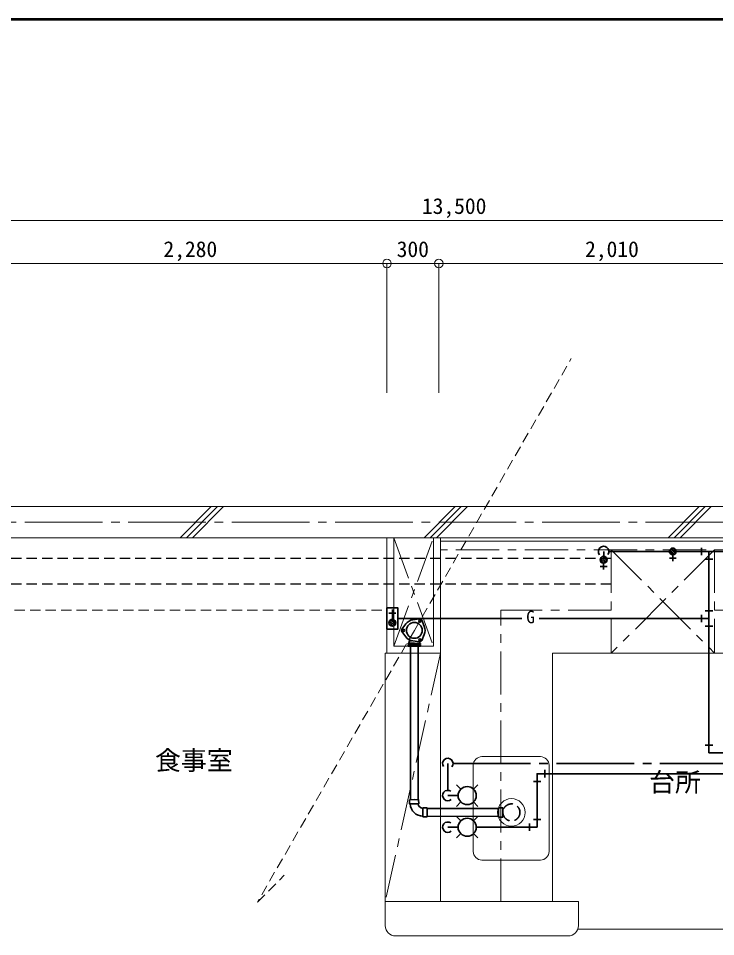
# Model space of a CAD drawing. Units: millimetres at full size, sheet at 1:50. Extents: x -9674 to 9699, y -6794 to 6791.
# Drawn here: x -2625 to 1418, y 1466 to 6791 of the extents above; entities that cross this region are included whole.
import ezdxf
from ezdxf.enums import TextEntityAlignment as Align

# ---------------------------------------------------------------- set-up
doc = ezdxf.new("R2010")
doc.units = ezdxf.units.MM
doc.header["$LTSCALE"] = 50
doc.header["$PDMODE"] = 32
doc.header["$PDSIZE"] = 50
for name, pattern in [('CHAIN1', [8, 5, -1, 1, -1]), ('CHAIN2', [12, 9, -1, 1, -1]), ('DASHED1', [1.8, 1.2, -0.6])]:
    doc.linetypes.add(name, pattern=pattern)
for name, color, linetype, lineweight in [('0-0_図面枠', 7, 'Continuous', 9), ('1-0_芯', 134, 'CHAIN2', 9), ('1-1_躯体', 134, 'Continuous', 9), ('1-2_間仕切', 134, 'Continuous', 9), ('1-5_設備', 134, 'Continuous', 9), ('1-7_その他', 134, 'DASHED1', 9), ('1-8_ハッチ', 134, 'Continuous', 9), ('1-B_寸法', 134, 'Continuous', 9), ('1-C_梁', 134, 'DASHED1', 9), ('2-0_芯', 3, 'Continuous', 35), ('2-3_建具', 4, 'Continuous', 35), ('2-9_金物', 1, 'CHAIN2', 35), ('2-A_文字', 6, 'Continuous', 35), ('2-C', 2, 'DASHED1', 25)]:
    doc.layers.add(name, color=color, linetype=linetype, lineweight=lineweight)
doc.layers.add('1-A_文字', color=134, linetype='Continuous')
doc.styles.add('ＭＳ ゴシック', font='')
doc.styles.get('ＭＳ ゴシック').set_extended_font_data('MS Gothic')

msp = doc.modelspace()

# ---------------------------------------------------------------- linework, layer by layer
at = {"layer": '0-0_図面枠'}
for p, q in [((9697.16, 6789.66), (-9672.16, 6789.66)), ((9695.4, 6787.9), (-9670.4, 6787.9)), ((-9668.64, 6786.14), (9693.64, 6786.14)), ((9691.87, 6784.38), (-9666.87, 6784.38)), ((9690.11, 6782.61), (-9665.11, 6782.61)), ((9688.35, 6780.85), (-9663.35, 6780.85))]:
    msp.add_line(p, q, dxfattribs=at)
msp.add_lwpolyline([(9698.92, -6793.93), (9698.92, 6791.43), (-9673.92, 6791.43)], dxfattribs=at)
at = {"layer": '1-0_芯'}
msp.add_line((-8587.69, 3869.65), (8317.31, 3869.65), dxfattribs=at)
at = {"layer": '1-1_躯体'}
for p, q in [((1762.31, 3959.65), (-2737.69, 3959.65)), ((1762.31, 3779.65), (-2737.69, 3779.65))]:
    msp.add_line(p, q, dxfattribs=at)
at = {"layer": '1-2_間仕切'}
for p, q in [((-487.69, 3109.65), (-487.69, 3779.65)), ((-447.69, 3779.65), (-447.69, 3149.65)), ((-217.69, 3779.65), (-217.69, 3149.65)), ((-177.69, 3779.65), (-177.69, 3109.65)), ((-217.69, 3149.65), (-447.69, 3149.65)), ((-177.69, 3109.65), (-487.69, 3109.65))]:
    msp.add_line(p, q, dxfattribs=at)
at = {"layer": '1-5_設備'}
for p, q in [((1762.31, 3759.65), (-177.69, 3759.65)), ((-497.69, 1529.65), (-497.69, 3109.65)), ((-497.69, 3109.65), (-487.69, 3109.65)), ((-177.69, 1669.65), (-177.69, 3109.65)), ((1762.31, 3109.65), (472.31, 3109.65)), ((472.31, 1669.65), (472.31, 3109.65)), ((62.31, 2509.65), (402.31, 2509.65)), ((12.31, 1959.65), (12.31, 2459.65)), ((452.31, 2459.65), (452.31, 1959.65)), ((62.31, 1909.65), (402.31, 1909.65)), ((622.31, 1669.65), (-497.69, 1669.65)), ((622.31, 1529.65), (622.31, 1669.65)), ((618.88, 1509.65), (1792.31, 1509.65)), ((562.31, 1469.65), (-437.69, 1469.65))]:
    msp.add_line(p, q, dxfattribs=at)
at = {"layer": '1-5_設備', "linetype": 'CHAIN1'}
for p, q in [((1762.31, 3709.65), (-177.69, 3709.65)), ((812.31, 3709.65), (812.31, 3109.65)), ((812.31, 3709.65), (1412.31, 3109.65)), ((1412.31, 3709.65), (812.31, 3109.65)), ((1412.31, 3709.65), (1412.31, 3109.65)), ((812.31, 3359.65), (172.31, 3359.65)), ((172.31, 1669.65), (172.31, 3359.65)), ((1762.31, 3359.65), (1412.31, 3359.65)), ((-177.69, 3109.65), (-497.69, 1669.65))]:
    msp.add_line(p, q, dxfattribs=at)
at = {"layer": '1-5_設備'}
msp.add_circle((233.94, 2186.28), 80, dxfattribs=at)
for centre, radius, start, end in [((62.31, 2459.65), 50, 90, 180), ((402.31, 2459.65), 50, 0, 90), ((62.31, 1959.65), 50, 180, 270), ((402.31, 1959.65), 50, 270, 0), ((-437.69, 1529.65), 60, 180, 270), ((562.31, 1529.65), 60, 270, 0)]:
    msp.add_arc(centre, radius, start, end, dxfattribs=at)
at = {"layer": '1-7_その他', "linetype": 'CHAIN1'}
for p, q in [((-447.69, 3149.65), (-217.69, 3779.65)), ((-447.69, 3779.65), (-217.69, 3149.65))]:
    msp.add_line(p, q, dxfattribs=at)
at = {"layer": '1-8_ハッチ'}
for p, q in [((-1686.37, 3779.65), (-1506.37, 3959.65)), ((-1651.02, 3779.65), (-1471.02, 3959.65)), ((-1615.66, 3779.65), (-1435.66, 3959.65)), ((-272.16, 3779.65), (-92.16, 3959.65)), ((-236.8, 3779.65), (-56.8, 3959.65)), ((-201.45, 3779.65), (-21.45, 3959.65)), ((1142.06, 3779.65), (1322.06, 3959.65)), ((1177.41, 3779.65), (1357.41, 3959.65)), ((1212.77, 3779.65), (1392.77, 3959.65))]:
    msp.add_line(p, q, dxfattribs=at)
at = {"layer": '1-B_寸法'}
for p, q in [((-6847.69, 5619.65), (6652.31, 5619.65)), ((-2767.69, 5369.65), (-487.69, 5369.65)), ((-487.69, 5369.65), (-487.69, 4619.65)), ((-487.69, 5369.65), (-187.69, 5369.65)), ((-187.69, 5369.65), (-187.69, 4619.65)), ((-187.69, 5369.65), (1822.31, 5369.65))]:
    msp.add_line(p, q, dxfattribs=at)
for p in [(-487.69, 5369.65), (-187.69, 5369.65)]:
    msp.add_point(p, dxfattribs=at)
at = {"layer": '1-C_梁'}
msp.add_line((-2737.69, 3359.65), (-487.69, 3359.65), dxfattribs=at)
at = {"layer": '2-0_芯'}
for p, q in [((-298.97, 3308.34), (-336.98, 3303.4)), ((-401.5, 3249.29), (-378.15, 3279.69)), ((-286.33, 3301.02), (-271.69, 3265.61)), ((-401.51, 3234.69), (-378.23, 3204.25)), ((-286.46, 3182.71), (-271.74, 3218.1)), ((-328.91, 3156.91), (-365.41, 3156.95)), ((-365.41, 3156.95), (-365.41, 3150.05)), ((-328.91, 3150.01), (-365.41, 3150.05)), ((-328.9, 3166.91), (-365.4, 3166.95)), ((-365.4, 3166.95), (-365.4, 3159.95)), ((-365.4, 3159.95), (-328.9, 3159.91)), ((-359.38, 3182.19), (-359.4, 3166.95)), ((-359.38, 3182.19), (-345.57, 3182.17)), ((-354.38, 3182.18), (-354.38, 3185.33)), ((-352.22, 2260.16), (-351.74, 3150.04)), ((-337.11, 3180.45), (-299.11, 3175.42)), ((-328.91, 3156.91), (-292.41, 3156.87)), ((-328.91, 3150.01), (-292.41, 3149.97)), ((-292.4, 3166.87), (-328.9, 3166.91)), ((-292.4, 3159.87), (-328.9, 3159.91)), ((-307.79, 2261.02), (-306.83, 3149.99)), ((-298.39, 3174.5), (-298.4, 3166.88)), ((-292.41, 3156.87), (-292.41, 3149.97)), ((-292.4, 3166.87), (-292.4, 3159.87)), ((-304.05, 2261.09), (-357.34, 2260.06)), ((-326.65, 2260.65), (-357.34, 2260.06)), ((-356.87, 2235.56), (-357.34, 2260.06)), ((-303.58, 2236.59), (-304.05, 2261.09)), ((-303.58, 2236.59), (-303.76, 2246.14)), ((-303.58, 2236.59), (-356.87, 2235.56)), ((-279.8, 2159.89), (-279.74, 2213.19)), ((-279.8, 2159.89), (-279.74, 2213.19)), ((-279.74, 2213.19), (-255.24, 2213.16)), ((-279.74, 2213.19), (-255.24, 2213.16)), ((-255.3, 2159.86), (-255.24, 2213.16)), ((-255.3, 2159.86), (-255.24, 2213.16)), ((-255.25, 2209.71), (158.96, 2209.27)), ((158.96, 2213.01), (158.9, 2159.71)), ((158.96, 2213.01), (158.9, 2159.71)), ((183.46, 2212.98), (158.96, 2213.01)), ((183.46, 2212.98), (183.4, 2159.68)), ((183.46, 2209.03), (190.12, 2209.03)), ((-279.8, 2159.89), (-255.3, 2159.86)), ((-279.8, 2159.89), (-255.3, 2159.86)), ((-255.29, 2163.89), (158.91, 2163.45)), ((183.4, 2159.68), (158.9, 2159.71)), ((183.41, 2163.63), (190.07, 2163.63))]:
    msp.add_line(p, q, dxfattribs=at)
msp.add_lwpolyline([(-303.58, 2236.59), (-356.87, 2235.56), (-357.34, 2260.06)], dxfattribs=at)
for centre, radius in [((-297.42, 3296.44), 6), ((-328.98, 3241.91), 46), ((-391.98, 3241.98), 6), ((-297.54, 3187.32), 6)]:
    msp.add_circle(centre, radius, dxfattribs=at)
at = {"layer": '2-0_芯', "linetype": 'DASHED1'}
msp.add_circle((233.94, 2186.28), 49.37, dxfattribs=at)
at = {"layer": '2-0_芯'}
for centre, radius, start, end in [((-328.98, 3241.91), 62, 97.41074, 142.46674), ((-297.42, 3296.44), 12, 22.46674, 97.41074), ((-391.98, 3241.98), 12, 142.46674, 217.41074), ((-328.98, 3241.91), 62, 337.41074, 22.46674), ((-328.98, 3241.91), 62, 217.41074, 262.46674), ((-297.54, 3187.32), 12, 262.46674, 337.41074), ((-277.21, 2239.6), 75.77, 182.99803, 268.04774), ((-277.21, 2239.6), 30.37, 185.82774, 185.83223), ((-277.21, 2239.6), 30.37, 185.83223, 265.21674)]:
    msp.add_arc(centre, radius, start, end, dxfattribs=at)
at = {"layer": '2-3_建具'}
for p, q in [((770.68, 3671.39), (770.68, 3699.61)), ((798.74, 3699.61), (1149.65, 3699.61)), ((1149.78, 3701.89), (1171.93, 3679.74)), ((1152.45, 3709.82), (1179.86, 3682.42)), ((1154.47, 3686.6), (1156.64, 3684.43)), ((1157.43, 3715.45), (1185.49, 3687.4)), ((1164.54, 3718.95), (1188.99, 3694.5)), ((1169.65, 3643.23), (1169.65, 3679.61)), ((1175.3, 3718.8), (1188.84, 3705.26)), ((1540.15, 3699.61), (1189.65, 3699.61)), ((1335.22, 3678.01), (1335.22, 3721.21)), ((1379.51, 3699.61), (1379.51, 2531.42)), ((748.53, 3653.79), (770.68, 3631.64)), ((751.21, 3661.72), (778.61, 3634.32)), ((753.22, 3638.5), (755.39, 3636.33)), ((756.19, 3667.35), (784.24, 3639.3)), ((763.29, 3670.85), (787.74, 3646.4)), ((768.4, 3595.13), (768.4, 3631.51)), ((774.05, 3670.7), (787.59, 3657.16)), ((1149.65, 3661.42), (1189.65, 3661.42)), ((1357.91, 3655.32), (1401.11, 3655.32)), ((748.4, 3613.32), (788.4, 3613.32)), ((-456.44, 3362.46), (-456.44, 3306.07)), ((1357.91, 3355.51), (1401.11, 3355.51)), ((-436.44, 3342.46), (-476.44, 3342.46)), ((-439.24, 3275.86), (-466.65, 3303.27)), ((-436.57, 3283.8), (-458.71, 3305.94)), ((-425.19, 3311.21), (294.96, 3311.21)), ((1379.51, 3311.21), (394.96, 3311.21)), ((1335.22, 3332.81), (1335.22, 3289.61)), ((-451.33, 3266.74), (-475.77, 3291.18)), ((-462.08, 3266.89), (-475.62, 3280.43)), ((-444.22, 3270.24), (-472.27, 3298.29)), ((-441.25, 3299.09), (-443.42, 3301.26)), ((1357.91, 3266.92), (1401.11, 3266.92)), ((1401.11, 2575.72), (1357.91, 2575.72)), ((1379.51, 2531.42), (4099.52, 2531.42))]:
    msp.add_line(p, q, dxfattribs=at)
msp.add_lwpolyline([(-487.69, 3248.71), (-425.19, 3248.71), (-425.19, 3373.71), (-487.69, 3373.71)], close=True, dxfattribs=at)
for centre in [(1169.65, 3699.61), (768.4, 3651.52), (-456.44, 3286.07)]:
    msp.add_circle(centre, 20, dxfattribs=at)
msp.add_arc((768.4, 3699.61), 30.34, 325.151, 219.51, dxfattribs=at)
at = {"layer": '2-9_金物'}
for p, q in [((-134.92, 2314.23), (-134.92, 2470.02)), ((-104.58, 2470.02), (4680.34, 2470.02))]:
    msp.add_line(p, q, dxfattribs=at)
at = {"layer": '2-9_金物', "linetype": 'Continuous'}
for p, q in [((-59.69, 2321.05), (-84.91, 2346.27)), ((14.63, 2321.05), (39.85, 2346.27)), ((-75.08, 2283.89), (-134.92, 2283.89)), ((-59.69, 2246.73), (-84.91, 2221.51)), ((14.63, 2246.73), (39.85, 2221.51))]:
    msp.add_line(p, q, dxfattribs=at)
msp.add_circle((-22.53, 2283.89), 52.55, dxfattribs=at)
for centre, start, end in [((-134.92, 2470.02), 320.49, 214.849), ((-134.92, 2283.89), 55.151, 309.51)]:
    msp.add_arc(centre, 30.34, start, end, dxfattribs=at)
at = {"layer": '2-A_文字'}
for p, q in [((426.99, 2389.2), (426.99, 2432.4)), ((361.09, 2366.5), (404.29, 2366.5)), ((-59.69, 2137.58), (-84.91, 2162.8)), ((14.63, 2137.58), (39.85, 2162.8)), ((404.29, 2144.72), (361.09, 2144.72)), ((-75.08, 2100.42), (-134.92, 2100.42)), ((30.02, 2100.42), (382.69, 2100.42)), ((338.4, 2122.02), (338.4, 2078.82)), ((-59.69, 2063.27), (-84.91, 2038.05)), ((14.63, 2063.27), (39.85, 2038.05))]:
    msp.add_line(p, q, dxfattribs=at)
msp.add_lwpolyline([(1925.82, 2410.8), (382.69, 2410.8), (382.69, 2100.42)], dxfattribs=at)
msp.add_circle((-22.53, 2100.42), 52.55, dxfattribs=at)
msp.add_arc((-134.92, 2100.42), 30.34, 55.151, 309.51, dxfattribs=at)
at = {"layer": '2-C', "color": 7, "lineweight": 9}
for p, q in [((-328.98, 3241.91), (581.06, 4818.15)), ((-328.98, 3241.91), (-1239.02, 1665.68)), ((-1239.02, 1665.68), (-1083.26, 1821.44))]:
    msp.add_line(p, q, dxfattribs=at)
at = {"layer": '2-C'}
for p, q in [((812.31, 3659.53), (-7237.41, 3659.53)), ((812.31, 3509.53), (-7237.41, 3509.53))]:
    msp.add_line(p, q, dxfattribs=at)

# ---------------------------------------------------------------- texts
at = {"layer": '1-A_文字', "style": 'ＭＳ ゴシック'}
for s, p in [('食事室', (-1832.96, 2400)), ('台所', (1032.32, 2273.89))]:
    msp.add_text(s, height=110, dxfattribs=at).set_placement(p, align=Align.BOTTOM_LEFT)
at = {"layer": '1-B_寸法', "style": 'ＭＳ ゴシック'}
for s, p in [('13,500', (-285.19, 5629.65)), ('2,280', (-1783.94, 5379.65)), ('300', (-431.44, 5379.65)), ('2,010', (661.06, 5379.65))]:
    msp.add_text(s, height=91.64, dxfattribs=at).set_placement(p, align=Align.BOTTOM_LEFT)
at = {"layer": '2-3_建具', "color": 7, "style": 'ＭＳ ゴシック'}
msp.add_text('G', height=73.31, dxfattribs=at).set_placement((319.96, 3261.21), align=Align.BOTTOM_LEFT)

doc.saveas('drawing.dxf')
